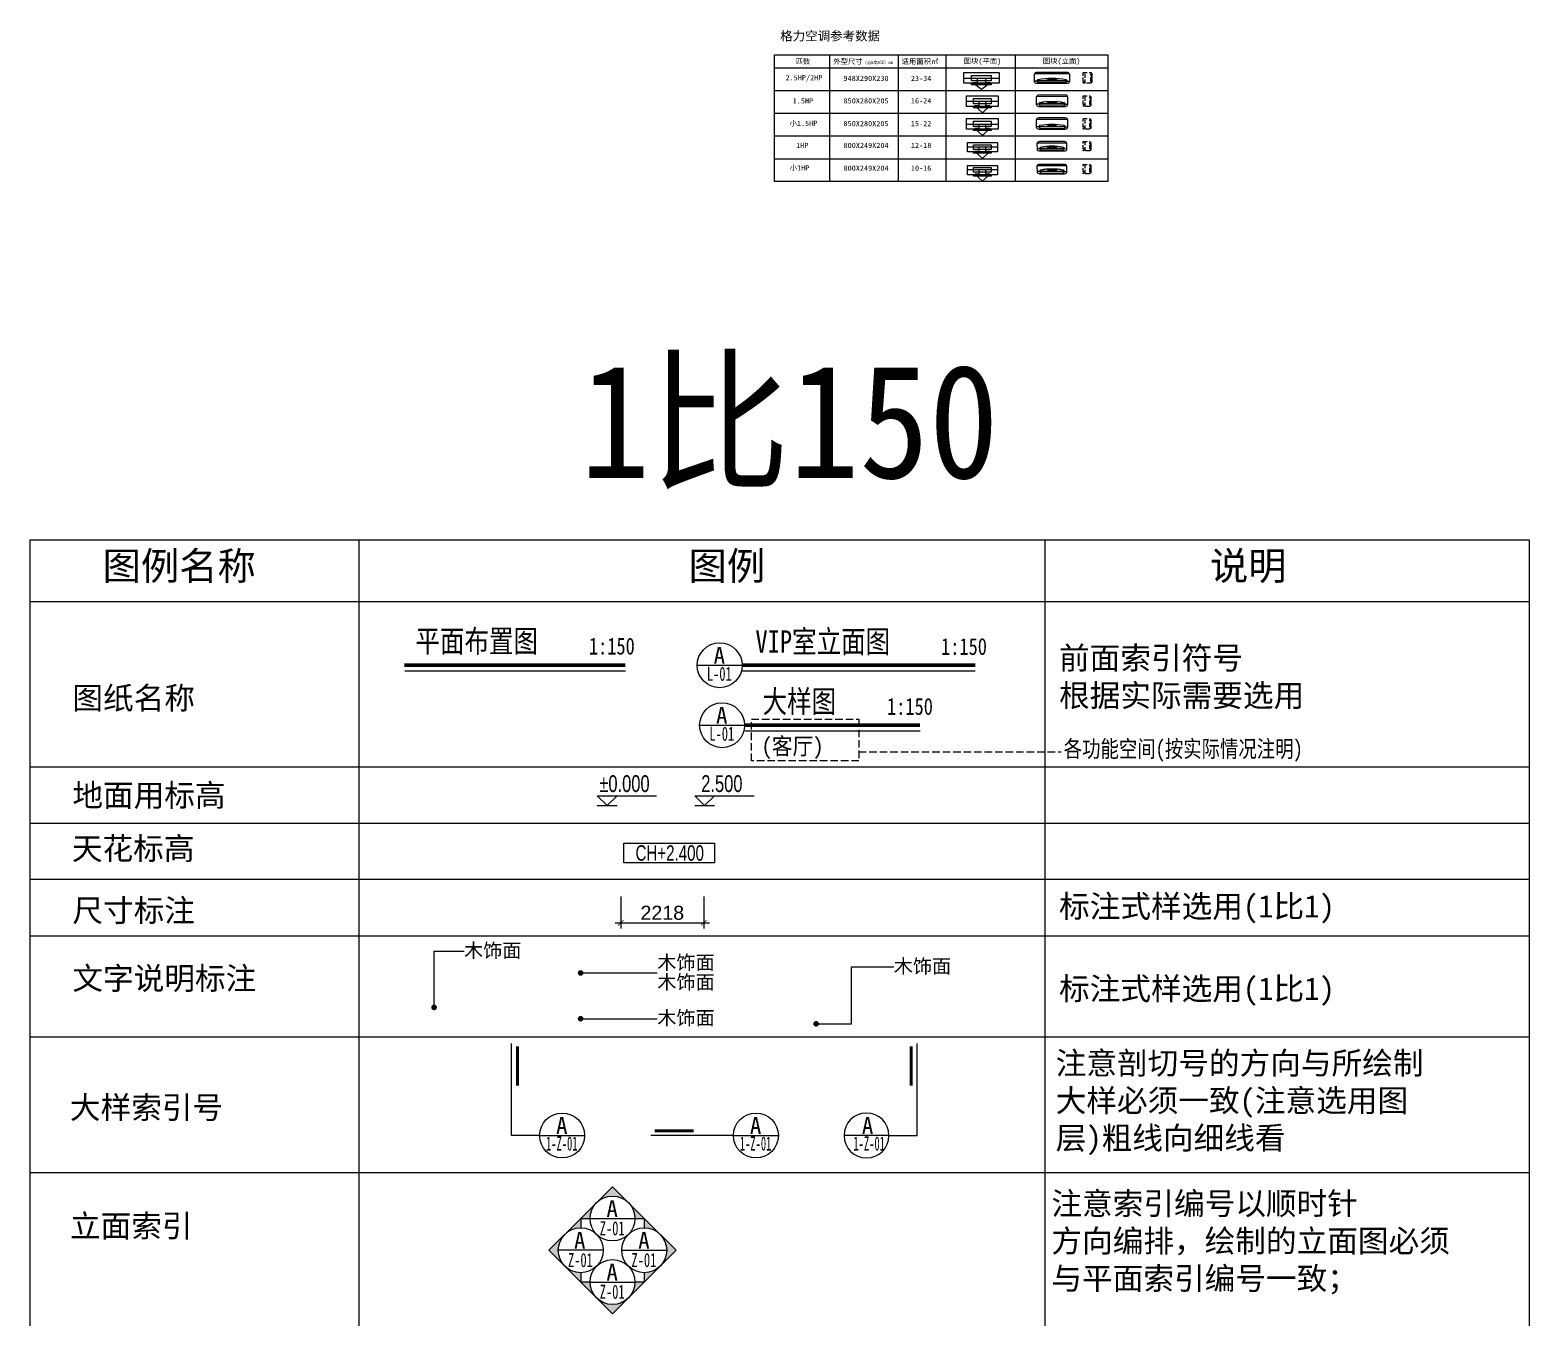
# Model space of a CAD drawing. Header units: millimetres. Extents: x -235126 to 312941, y -228449 to 114042.
# Drawn here: x -1365 to 38662, y 68515 to 102903 of the extents above; entities that cross this region are included whole.
import ezdxf
from ezdxf.enums import TextEntityAlignment as Align
from ezdxf.lldxf.tags import DXFTag

# ---------------------------------------------------------------- set-up
doc = ezdxf.new("R2010")
doc.units = ezdxf.units.MM
doc.header["$LTSCALE"] = 800
doc.linetypes.add('DASH', pattern=[0.35, 0.25, -0.1])
doc.linetypes.add('HIDDEN', pattern=[0.375, 0.25, -0.125])
doc.layers.get('DEFPOINTS').update_dxf_attribs({"color": 250})
for name, color, linetype in [('FC-TEXT-地坪标注', 7, 'Continuous'), ('RC-天花标高', 7, 'Continuous'), ('电位开关', 7, 'Continuous')]:
    doc.layers.add(name, color=color, linetype=linetype)
doc.styles.add('DRAWING_NAME', font='simhei.ttf', dxfattribs={"width": 0.8})
doc.styles.add('HZDX', font='isocp3.shx', dxfattribs={"width": 0.8, "bigfont": 'hzdx.shx'})
doc.styles.get("Standard").update_dxf_attribs({"font": 'arial.ttf'})
doc.styles.add('STYLE5', font='dutchi.ttf')
doc.styles.add('宋-ZY', font='')
doc.styles.add('宋体', font='')
doc.styles.add('繁线体', font='simhei.ttf')
doc.styles.add('黑体', font='simhei.ttf', dxfattribs={"width": 0.8})
doc.styles.get('宋-ZY').set_extended_font_data('SimSun')
doc.styles.get('宋体').set_extended_font_data('SimSun')
tags = doc.linetypes.add('HIDDEN2', pattern=[0.1875, 0.125, -0.0625]).pattern_tags.tags
tags[6:7] = [DXFTag(74, 4), DXFTag(75, 0), DXFTag(340, '0'), DXFTag(46, 1.0), DXFTag(50, 0.0), DXFTag(44, 0.0), DXFTag(45, 0.0)]
tags[4:5] = [DXFTag(74, 4), DXFTag(75, 0), DXFTag(340, '0'), DXFTag(46, 1.0), DXFTag(50, 0.0), DXFTag(44, 0.0), DXFTag(45, 0.0)]
doc.dimstyles.new('1比150', dxfattribs={"dimscale": 150, "dimtxt": 2.5, "dimasz": 1, "dimexe": 1, "dimexo": 1.5, "dimgap": 0.5, "dimtad": 1, "dimdec": 0, "dimzin": 0, "dimdsep": 46, "dimtxsty": 'Standard', "dimblk": 'ARCHTICK', "dimcen": 0.09, "dimdle": 1, "dimclrd": 8, "dimclre": 8, "dimclrt": 2, "dimadec": 0, "dimazin": 0, "dimtfac": 1, "dimtdec": 0, "dimtix": 1, "dimtmove": 2, "dimatfit": 3, "dimldrblk": 'DOT', "dimfxl": 1, "dimtolj": 1, "dimtzin": 0, "dimlwd": -1, "dimlwe": -1, "dimarcsym": 0})
pattern_1 = [(42.10599, (312589.42, 28446.74), (-75.319936, 66.81705), []), (42.10599, (312589.2, 28494.23), (-75.319936, 66.81705), [])]
pattern_2 = [(42.10599, (312589.42, 27830.62), (-75.319936, 66.81705), []), (42.10599, (312589.2, 27878.11), (-75.319936, 66.81705), [])]
pattern_3 = [(42.10599, (312589.42, 27248.05), (-75.319936, 66.81705), []), (42.10599, (312589.2, 27295.54), (-75.319936, 66.81705), [])]

# ---------------------------------------------------------------- blocks, each defined once
blk = doc.blocks.new('CH+-')
at = {"color": 2}
blk.add_lwpolyline([(16.13, -1.75), (0, -1.75), (0, 1.75), (16.13, 1.75)], close=True, dxfattribs=at)
at = {"color": 4, "ltscale": 2, "width": 0.7}
blk.add_attdef('CH+2.400', text='', height=3.5, dxfattribs=at).set_placement((8.17, 0.01), align=Align.MIDDLE_CENTER)
blk = doc.blocks.new('_ArchTick')
at = {"color": 0, "linetype": 'ByBlock', "const_width": 0.15}
blk.add_lwpolyline([(-0.5, -0.5), (0.5, 0.5)], dxfattribs=at)
blk = doc.blocks.new('_Dot')
at = {"color": 0, "linetype": 'ByBlock', "lineweight": -2}
blk.add_line((-0.5, 0), (-1, 0), dxfattribs=at)
at = {"color": 0, "linetype": 'ByBlock', "const_width": 0.5}
blk.add_lwpolyline([(-0.25, 0, 1), (0.25, 0, 1)], format="xyb", close=True, dxfattribs=at)
blk = doc.blocks.new('*D46')
at = {"color": 8, "transparency": 16777216}
for p, q in [((14410, 79754), (14410, 78897)), ((16629, 79754), (16629, 78897)), ((14260, 79047), (16779, 79047))]:
    blk.add_line(p, q, dxfattribs=at)
at = {"layer": 'DEFPOINTS', "color": 0, "transparency": 16777216}
for p in [(14410, 79979), (16629, 79979), (16629, 79047)]:
    blk.add_point(p, dxfattribs=at)
at = {"color": 8, "transparency": 16777216, "xscale": 150, "yscale": 150, "zscale": 150, "rotation": 180}
blk.add_blockref('_ArchTick', (14410, 79047), dxfattribs=at)
at = {"color": 8, "transparency": 16777216, "xscale": 150, "yscale": 150, "zscale": 150}
blk.add_blockref('_ArchTick', (16629, 79047), dxfattribs=at)
at = {"color": 2, "transparency": 16777216, "insert": (15519, 79314), "char_height": 375, "attachment_point": 5}
blk.add_mtext('\\A1;2218', dxfattribs=at)
blk = doc.blocks.new('A$C4FBA2034')
at = {"color": 4, "style": '黑体', "width": 0.8}
blk.add_attdef('平面布置图', text='', height=4, dxfattribs=at).set_placement((23.6, 1.17), align=Align.RIGHT)
blk.add_attdef('1:1', (32.66, 0.79), '', height=3, dxfattribs=at)
blk = doc.blocks.new('A$C64543D7B')
at = {"color": 2}
blk.add_line((0.06, 4), (8.06, 4), dxfattribs=at)
blk.add_circle((4.06, 4), 4, dxfattribs=at)
at = {"color": 6, "style": '黑体'}
blk.add_attdef('方向', text='', height=2.74, dxfattribs=at).set_placement((4, 5.77), align=Align.MIDDLE_CENTER)
at = {"color": 6, "style": 'HZDX', "width": 0.5}
blk.add_attdef('图号', text='', height=2.47, dxfattribs=at).set_placement((4, 2.26), align=Align.MIDDLE_CENTER)
blk = doc.blocks.new('SS111')
h = blk.add_hatch(color=2)
h.paths.add_polyline_path([(-2.83, 6.83), (-5.66, 4), (-4, 4, -0.198912)])
h.paths.add_polyline_path([(0, 9.66), (-2.83, 6.83, -0.414214), (2.83, 6.83)])
h.paths.add_polyline_path([(2.83, 6.83, -0.198912), (4, 4), (5.66, 4)])
at = {"color": 2}
blk.add_line((-4, 4), (4, 4), dxfattribs=at)
blk.add_lwpolyline([(4, 4), (5.66, 4), (0, 9.66), (-5.66, 4), (-4, 4)], dxfattribs=at)
blk.add_circle((0, 4), 4, dxfattribs=at)
at = {"color": 7, "style": '黑体'}
blk.add_attdef('方向', text='', height=3, dxfattribs=at).set_placement((-0.06, 5.77), align=Align.MIDDLE_CENTER)
at = {"color": 2, "style": 'HZDX', "width": 0.6}
blk.add_attdef('图号', text='', height=3, dxfattribs=at).set_placement((-0.06, 2.26), align=Align.MIDDLE_CENTER)
blk = doc.blocks.new('SS222')
h = blk.add_hatch(color=2)
h.paths.add_polyline_path([(6.83, 2.83), (4, 5.66), (4, 4, -0.198912)])
h.paths.add_polyline_path([(9.66, 0), (6.83, 2.83, -0.414214), (6.83, -2.83)])
h.paths.add_polyline_path([(6.83, -2.83, -0.198912), (4, -4), (4, -5.66)])
at = {"color": 2}
blk.add_line((0, 0), (8, 0), dxfattribs=at)
blk.add_lwpolyline([(4, -4), (4, -5.66), (9.66, 0), (4, 5.66), (4, 4)], dxfattribs=at)
blk.add_circle((4, 0), 4, dxfattribs=at)
at = {"color": 7, "style": '黑体'}
blk.add_attdef('方向', text='', height=3, dxfattribs=at).set_placement((3.94, 1.77), align=Align.MIDDLE_CENTER)
at = {"color": 2, "style": 'HZDX', "width": 0.6}
blk.add_attdef('图号', text='', height=3, dxfattribs=at).set_placement((3.94, -1.74), align=Align.MIDDLE_CENTER)
blk = doc.blocks.new('SS333')
h = blk.add_hatch(color=2)
h.paths.add_polyline_path([(2.89, -4.6), (5.72, -1.77), (4.06, -1.77, -0.198912)])
h.paths.add_polyline_path([(0.06, -7.42), (2.89, -4.6, -0.414214), (-2.77, -4.6)])
h.paths.add_polyline_path([(-2.77, -4.6, -0.198912), (-3.94, -1.77), (-5.6, -1.77)])
at = {"color": 2}
blk.add_line((-3.94, -1.77), (4.06, -1.77), dxfattribs=at)
blk.add_lwpolyline([(-3.94, -1.77), (-5.59, -1.77), (0.06, -7.42), (5.72, -1.77), (4.06, -1.77)], dxfattribs=at)
blk.add_circle((0.06, -1.77), 4, dxfattribs=at)
at = {"color": 7, "style": '黑体'}
blk.add_attdef('方向', text='', height=3, dxfattribs=at).set_placement((0, 0), align=Align.MIDDLE_CENTER)
at = {"color": 2, "style": 'HZDX', "width": 0.6}
blk.add_attdef('图号', text='', height=3, dxfattribs=at).set_placement((0, -3.51), align=Align.MIDDLE_CENTER)
blk = doc.blocks.new('SS444')
h = blk.add_hatch(color=2)
h.paths.add_polyline_path([(-6.83, 2.83), (-4, 5.66), (-4, 4, 0.198912)])
h.paths.add_polyline_path([(-9.66, 0), (-6.83, 2.83, 0.414214), (-6.83, -2.83)])
h.paths.add_polyline_path([(-6.83, -2.83, 0.198912), (-4, -4), (-4, -5.66)])
at = {"color": 2}
blk.add_line((0, 0), (-8, 0), dxfattribs=at)
blk.add_lwpolyline([(-4, -4), (-4, -5.66), (-9.66, 0), (-4, 5.66), (-4, 4)], dxfattribs=at)
blk.add_circle((-4, 0), 4, dxfattribs=at)
at = {"color": 7, "style": '黑体'}
blk.add_attdef('方向', text='', height=3, rotation=0, dxfattribs=at).set_placement((-3.16, 1.77), align=Align.MIDDLE_CENTER)
at = {"color": 2, "style": 'HZDX', "width": 0.6}
blk.add_attdef('图号', text='', height=3, rotation=0, dxfattribs=at).set_placement((-3.46, -1.74), align=Align.MIDDLE_CENTER)
blk = doc.blocks.new('A$C60323B29')
at = {"color": 2}
blk.add_line((0, 0), (3.52, 0), dxfattribs=at)
blk.add_lwpolyline([(3.52, 1.76), (1.76, 0), (0, 1.76), (10.56, 1.76)], dxfattribs=at)
at = {"color": 7, "ltscale": 2, "style": 'HZDX', "width": 0.8}
blk.add_attdef('%%P0.000', text='', height=2.64, dxfattribs=at).set_placement((4.84, 3.42), align=Align.MIDDLE_CENTER)
blk = doc.blocks.new('2hp')
at = {"linetype": 'HIDDEN2', "ltscale": 0.8}
h = blk.add_hatch(dxfattribs=at)
h.set_pattern_fill('STEEL', color=8, scale=721.5, angle=0.2647, style=0)
h.set_pattern_definition(pattern_1)
edge = h.paths.add_edge_path()
edge.add_ellipse((174613, 33089), major_axis=(116, 1), ratio=0.206426, start_angle=-58.7689, end_angle=58.7689)
edge.add_line((174673, 33110), (174673, 33069))
edge = h.paths.add_edge_path()
edge.add_ellipse((174613, 33089), major_axis=(-116, -1), ratio=0.206426, start_angle=-58.6343, end_angle=58.6343)
edge.add_line((174552, 33068), (174552, 33109))
h = blk.add_hatch(dxfattribs=at)
h.set_pattern_fill('STEEL', color=8, scale=721.5, angle=0.2647, style=0)
h.set_pattern_definition(pattern_1)
edge = h.paths.add_edge_path()
edge.add_ellipse((174613, 33089), major_axis=(-116, -1), ratio=0.206426, start_angle=58.6343, end_angle=121.2311)
edge.add_line((174673, 33069), (174673, 33110))
edge.add_ellipse((174613, 33089), major_axis=(-116, -1), ratio=0.206426, start_angle=238.7689, end_angle=301.3657)
edge.add_line((174552, 33109), (174552, 33068))
h.paths.add_polyline_path([(174636, 33085), (174636, 33097), (174661, 33098), (174661, 33085)], flags=16)
h.paths.add_polyline_path([(174610, 33085), (174595, 33085), (174595, 33097), (174610, 33097)], flags=16)
h.paths.add_polyline_path([(174578, 33085), (174563, 33085), (174563, 33097), (174578, 33097)], flags=16)
at = {"color": 8, "linetype": 'HIDDEN2', "ltscale": 0.8}
for p, q in [((174138, 33234), (174139, 33053)), ((175082, 33248), (174141, 33248)), ((175017, 33289), (174206, 33289)), ((175087, 33054), (175086, 33234)), ((174211, 33059), (174139, 33059)), ((174208, 32999), (175018, 32999)), ((175012, 33062), (174213, 33062)), ((175012, 33059), (174214, 33059)), ((174242, 33014), (174984, 33014)), ((174243, 33017), (174983, 33016)), ((174552, 33109), (174552, 33068)), ((174563, 33097), (174563, 33085)), ((174578, 33097), (174563, 33097)), ((174563, 33085), (174578, 33085)), ((174578, 33085), (174578, 33097)), ((174595, 33097), (174595, 33085)), ((174610, 33097), (174595, 33097)), ((174595, 33085), (174610, 33085)), ((174610, 33085), (174610, 33097)), ((174661, 33098), (174636, 33097)), ((174636, 33097), (174636, 33085)), ((174636, 33085), (174661, 33085)), ((174661, 33085), (174661, 33098)), ((174673, 33110), (174673, 33069)), ((175015, 33059), (175087, 33059))]:
    blk.add_line(p, q, dxfattribs=at)
for centre, major_axis, ratio, start_param, end_param in [((174205, 33228), (68.1, 0.3), 0.8954, 1.555159, 3.039719), ((175018, 33228), (68.1, 0.3), 0.8954, 0.101874, 1.586434), ((174207, 33060), (68.1, 0.3), 0.8954, 3.243466, 4.728027), ((174248, 33065), (37.4, 0.2), 0.8954, 1.953304, 3.307505), ((174248, 33065), (34.4, 0.2), 0.8954, 1.964576, 3.302258), ((174323, 33089), (117, 1), 0.8954, 3.427012, 3.940671), ((174323, 33089), (114, 1), 0.8954, 3.428647, 3.929795), ((174612, 29345), (1, 3780), 0.802788, -0.12528, 0.12528), ((174612, 29345), (1, 3778), 0.802281, -0.125174, 0.125162), ((174978, 33076), (13.3, 0.1), 0.438921, 3.141593, 9.424778), ((174910, 33085), (106, 0), 0.8954, -0.813409, -0.275968), ((174910, 33085), (109, 1), 0.8954, -0.824611, -0.273153), ((174973, 33062), (39, 0.2), 0.8954, -0.073046, 1.089585), ((174973, 33062), (42, 0.2), 0.8954, -0.08054, 1.102915), ((175019, 33060), (68.1, 0.3), 0.8954, 4.696751, 6.181311)]:
    blk.add_ellipse(centre, major_axis=major_axis, ratio=ratio, start_param=start_param, end_param=end_param, dxfattribs=at)
blk.add_ellipse((174613, 33089), major_axis=(-116, -1), ratio=0.206426, dxfattribs=at)
at = {"color": 8, "linetype": 'HIDDEN2', "ltscale": 0.8, "style": 'STYLE5', "width": 1.116819}
blk.add_text('变 频 金 超 人', height=13.7, rotation=0.2647, dxfattribs=at).set_placement((174243, 33073))
blk = doc.blocks.new('1.5hp')
at = {"linetype": 'HIDDEN2', "ltscale": 0.8}
h = blk.add_hatch(dxfattribs=at)
h.set_pattern_fill('STEEL', color=8, scale=721.5, angle=0.2647, style=0)
h.set_pattern_definition(pattern_2)
edge = h.paths.add_edge_path()
edge.add_ellipse((174613, 32473), major_axis=(116, 1), ratio=0.206426, start_angle=-58.7689, end_angle=58.7689)
edge.add_line((174673, 32494), (174673, 32453))
edge = h.paths.add_edge_path()
edge.add_ellipse((174613, 32473), major_axis=(-116, -1), ratio=0.206426, start_angle=-58.6343, end_angle=58.6343)
edge.add_line((174552, 32452), (174552, 32493))
h = blk.add_hatch(dxfattribs=at)
h.set_pattern_fill('STEEL', color=8, scale=721.5, angle=0.2647, style=0)
h.set_pattern_definition(pattern_2)
edge = h.paths.add_edge_path()
edge.add_ellipse((174613, 32473), major_axis=(-116, -1), ratio=0.206426, start_angle=58.6343, end_angle=121.2311)
edge.add_line((174673, 32453), (174673, 32494))
edge.add_ellipse((174613, 32473), major_axis=(-116, -1), ratio=0.206426, start_angle=238.7689, end_angle=301.3657)
edge.add_line((174552, 32493), (174552, 32452))
h.paths.add_polyline_path([(174636, 32469), (174636, 32481), (174661, 32481), (174661, 32469)], flags=16)
h.paths.add_polyline_path([(174610, 32469), (174595, 32469), (174595, 32481), (174610, 32481)], flags=16)
h.paths.add_polyline_path([(174578, 32469), (174563, 32469), (174563, 32481), (174578, 32481)], flags=16)
at = {"color": 8, "linetype": 'HIDDEN2', "ltscale": 0.8}
for p, q in [((174193, 32628), (174194, 32437)), ((174266, 32443), (174194, 32443)), ((175033, 32642), (174196, 32641)), ((174968, 32683), (174261, 32683)), ((174963, 32446), (174269, 32446)), ((174963, 32443), (174269, 32443)), ((174552, 32493), (174552, 32452)), ((174563, 32481), (174563, 32469)), ((174578, 32481), (174563, 32481)), ((174563, 32469), (174578, 32469)), ((174578, 32469), (174578, 32481)), ((174595, 32481), (174595, 32469)), ((174610, 32481), (174595, 32481)), ((174595, 32469), (174610, 32469)), ((174610, 32469), (174610, 32481)), ((174636, 32481), (174636, 32469)), ((174661, 32481), (174636, 32481)), ((174636, 32469), (174661, 32469)), ((174661, 32469), (174661, 32481)), ((174673, 32494), (174673, 32453)), ((174966, 32443), (175038, 32443)), ((175038, 32438), (175037, 32628)), ((174263, 32383), (174969, 32383)), ((174291, 32398), (174935, 32397)), ((174292, 32400), (174934, 32400))]:
    blk.add_line(p, q, dxfattribs=at)
for centre, major_axis, ratio, start_param, end_param in [((174261, 32622), (68.1, 0.3), 0.8954, 1.555159, 3.039719), ((174262, 32444), (68.1, 0.3), 0.8954, 3.243466, 4.728027), ((174301, 32452), (-36.8, 2.8), 0.857033, -0.979665, 0.374537), ((174301, 32452), (-33.8, 2.4), 0.852957, -0.957916, 0.379766), ((174379, 32464), (114, 12), 0.865357, 3.22868, 3.742339), ((174379, 32463), (111, 12), 0.863483, 3.225912, 3.72706), ((174611, 28729), (1, 3780), 0.699053, -0.12528, 0.12528), ((174611, 28729), (1, 3778), 0.698379, -0.125171, 0.125165), ((174929, 32460), (13.3, 0.1), 0.438921, 3.141593, 9.424778), ((174861, 32469), (106, 0), 0.8954, -0.813409, -0.275968), ((174861, 32469), (109, 1), 0.8954, -0.824611, -0.273153), ((174924, 32446), (39, 0.2), 0.8954, -0.073046, 1.089585), ((174924, 32446), (42, 0.2), 0.8954, -0.08054, 1.102915), ((174969, 32622), (68.1, 0.3), 0.8954, 0.101874, 1.586434), ((174970, 32444), (68.1, 0.3), 0.8954, 4.696751, 6.181311)]:
    blk.add_ellipse(centre, major_axis=major_axis, ratio=ratio, start_param=start_param, end_param=end_param, dxfattribs=at)
blk.add_ellipse((174613, 32473), major_axis=(-116, -1), ratio=0.206426, dxfattribs=at)
at = {"color": 8, "linetype": 'HIDDEN2', "ltscale": 0.8, "style": 'STYLE5', "width": 1.116819}
blk.add_text('变 频 金 超 人', height=13.7, rotation=0.2647, dxfattribs=at).set_placement((174292, 32456))
blk = doc.blocks.new('1hp')
at = {"linetype": 'HIDDEN2', "ltscale": 0.8}
h = blk.add_hatch(dxfattribs=at)
h.set_pattern_fill('STEEL', color=8, scale=721.5, angle=0.2647, style=0)
h.set_pattern_definition(pattern_3)
edge = h.paths.add_edge_path()
edge.add_ellipse((174613, 31890), major_axis=(116, 1), ratio=0.206426, start_angle=-58.7689, end_angle=58.7689)
edge.add_line((174673, 31911), (174673, 31870))
edge = h.paths.add_edge_path()
edge.add_ellipse((174613, 31890), major_axis=(-116, -1), ratio=0.206426, start_angle=-58.6343, end_angle=58.6343)
edge.add_line((174552, 31870), (174552, 31911))
h = blk.add_hatch(dxfattribs=at)
h.set_pattern_fill('STEEL', color=8, scale=721.5, angle=0.2647, style=0)
h.set_pattern_definition(pattern_3)
edge = h.paths.add_edge_path()
edge.add_ellipse((174613, 31890), major_axis=(-116, -1), ratio=0.206426, start_angle=58.6343, end_angle=121.2311)
edge.add_line((174673, 31870), (174673, 31911))
edge.add_ellipse((174613, 31890), major_axis=(-116, -1), ratio=0.206426, start_angle=238.7689, end_angle=301.3657)
edge.add_line((174552, 31911), (174552, 31870))
h.paths.add_polyline_path([(174636, 31886), (174636, 31899), (174661, 31899), (174661, 31886)], flags=16)
h.paths.add_polyline_path([(174610, 31886), (174595, 31886), (174595, 31899), (174610, 31899)], flags=16)
h.paths.add_polyline_path([(174578, 31886), (174563, 31886), (174563, 31898), (174578, 31899)], flags=16)
at = {"color": 8, "linetype": 'HIDDEN2', "ltscale": 0.8}
for p, q in [((174943, 32049), (174280, 32049)), ((174212, 31994), (174213, 31855)), ((174285, 31860), (174213, 31860)), ((175008, 32008), (174215, 32008)), ((174282, 31800), (174944, 31800)), ((174938, 31863), (174287, 31863)), ((174938, 31860), (174288, 31860)), ((174316, 31815), (174910, 31815)), ((174317, 31818), (174909, 31818)), ((174552, 31911), (174552, 31870)), ((174578, 31899), (174563, 31898)), ((174563, 31898), (174563, 31886)), ((174563, 31886), (174578, 31886)), ((174578, 31886), (174578, 31899)), ((174595, 31899), (174595, 31886)), ((174610, 31899), (174595, 31899)), ((174595, 31886), (174610, 31886)), ((174610, 31886), (174610, 31899)), ((174636, 31899), (174636, 31886)), ((174661, 31899), (174636, 31899)), ((174636, 31886), (174661, 31886)), ((174661, 31886), (174661, 31899)), ((174673, 31911), (174673, 31870)), ((174941, 31860), (175013, 31861)), ((175013, 31855), (175012, 31995))]:
    blk.add_line(p, q, dxfattribs=at)
for centre, major_axis, ratio, start_param, end_param in [((174279, 31988), (68.1, 0.3), 0.8954, 1.555159, 3.039719), ((174944, 31988), (68.1, 0.3), 0.8954, 0.101874, 1.586434), ((174281, 31861), (68.1, 0.3), 0.8954, 3.243466, 4.728027), ((174322, 31866), (37.4, 0.2), 0.8954, 1.953304, 3.307505), ((174322, 31866), (34.4, 0.2), 0.8954, 1.964576, 3.302258), ((174397, 31890), (117, 1), 0.8954, 3.427012, 3.940671), ((174397, 31890), (114, 1), 0.8954, 3.428647, 3.929795), ((174611, 28146), (1, 3780), 0.646127, -0.12528, 0.12528), ((174611, 28146), (1, 3778), 0.645367, -0.12517, 0.125166), ((174904, 31877), (13.3, 0.1), 0.438921, 3.141593, 9.424778), ((174836, 31886), (106, 0), 0.8954, -0.813409, -0.275968), ((174836, 31886), (109, 1), 0.8954, -0.824611, -0.273153), ((174899, 31863), (39, 0.2), 0.8954, -0.073046, 1.089585), ((174899, 31863), (42, 0.2), 0.8954, -0.08054, 1.102915), ((174945, 31861), (68.1, 0.3), 0.8954, 4.696751, 6.181311)]:
    blk.add_ellipse(centre, major_axis=major_axis, ratio=ratio, start_param=start_param, end_param=end_param, dxfattribs=at)
blk.add_ellipse((174613, 31890), major_axis=(-116, -1), ratio=0.206426, dxfattribs=at)
at = {"color": 8, "linetype": 'HIDDEN2', "ltscale": 0.8, "style": 'STYLE5', "width": 1.116819}
blk.add_text('变 频 金 超 人', height=13.7, rotation=0.2647, dxfattribs=at).set_placement((174317, 31874))
blk = doc.blocks.new('gt')
at = {"color": 8, "linetype": 'HIDDEN', "ltscale": 0.5}
for p, q in [((175445, 32435), (175445, 32653)), ((175460, 32435), (175445, 32435)), ((175455, 32663), (175610, 32663)), ((175470, 32411), (175470, 32426)), ((175495, 32383), (175495, 32663)), ((175627, 32443), (175627, 32618)), ((175650, 32625), (175650, 32613)), ((175650, 32480), (175650, 32613)), ((175650, 32613), (175652, 32613)), ((175650, 32480), (175650, 32425)), ((175652, 32480), (175650, 32480)), ((175650, 32480), (175650, 32480)), ((175653, 32612), (175653, 32481)), ((175445, 32392), (175445, 32401)), ((175445, 32401), (175460, 32401)), ((175605, 32383), (175455, 32383))]:
    blk.add_line(p, q, dxfattribs=at)
at = {"color": 8, "linetype": 'HIDDEN', "ltscale": 0.5, "extrusion": (0, 0, -1)}
for centre, major_axis, start_param, end_param in [((175455, 32653), (10, 0), 3.141593, 4.712389), ((175460, 32426), (-10, 0), 1.570796, 3.141593), ((175605, 32425), (45, 0), 0, 1.570796), ((175610, 32625), (-40, 0), 1.570796, 3.141593), ((175646, 32617), (-19.3, 0), 0.078002, 1.673184), ((175648, 32443), (20.6, 0), 1.482078, 3.142274), ((175652, 32612), (1, 0), -1.570796, 0), ((175652, 32481), (-1, 0), 3.141593, 4.712389), ((175455, 32392), (-10, 0), 4.712389, 6.283185), ((175460, 32411), (10, 0), 0, 1.570796)]:
    blk.add_ellipse(centre, major_axis=major_axis, ratio=0.9375, start_param=start_param, end_param=end_param, dxfattribs=at)
blk = doc.blocks.new('r')
at = {"color": 8, "linetype": 'HIDDEN', "ltscale": 0.5}
for p, q in [((175445, 33051), (175445, 33280)), ((175455, 33289), (175635, 33289)), ((175495, 32999), (175495, 33289)), ((175652, 33059), (175652, 33230)), ((175675, 33251), (175675, 33225)), ((175675, 33096), (175675, 33225)), ((175675, 33225), (175677, 33225)), ((175678, 33224), (175678, 33097)), ((175460, 33051), (175445, 33051)), ((175445, 33008), (175445, 33017)), ((175445, 33017), (175460, 33017)), ((175630, 32999), (175455, 32999)), ((175470, 33027), (175470, 33042)), ((175675, 33096), (175675, 33041)), ((175677, 33096), (175675, 33096)), ((175675, 33096), (175675, 33096))]:
    blk.add_line(p, q, dxfattribs=at)
at = {"color": 8, "linetype": 'HIDDEN', "ltscale": 0.5, "extrusion": (0, 0, -1)}
for centre, major_axis, ratio, start_param, end_param in [((175455, 33280), (10, 0), 0.9375, 3.141593, 4.712389), ((175635, 33251), (-40, 0), 0.9375, 1.570796, 3.141593), ((175674, 33239), (16.7, 20.2), 0.704408, 3.790069, 5.385251), ((175677, 33224), (1, 0), 0.9375, -1.570796, 0), ((175455, 33008), (-10, 0), 0.9375, 4.712389, 6.283185), ((175460, 33042), (-10, 0), 0.9375, 1.570796, 3.141593), ((175460, 33027), (10, 0), 0.9375, 0, 1.570796), ((175630, 33041), (45, 0), 0.9375, 0, 1.570796), ((175673, 33059), (20.6, 0), 0.9375, 1.482078, 3.142274), ((175677, 33097), (-1, 0), 0.9375, 3.141593, 4.712389)]:
    blk.add_ellipse(centre, major_axis=major_axis, ratio=ratio, start_param=start_param, end_param=end_param, dxfattribs=at)
blk = doc.blocks.new('trr')
at = {"color": 8, "linetype": 'HIDDEN', "ltscale": 0.5}
for p, q in [((175445, 31244), (175445, 31432)), ((175460, 31244), (175445, 31244)), ((175455, 31441), (175609, 31441)), ((175470, 31220), (175470, 31235)), ((175495, 31192), (175495, 31441)), ((175626, 31252), (175626, 31382)), ((175649, 31403), (175649, 31377)), ((175649, 31290), (175649, 31377)), ((175649, 31377), (175651, 31377)), ((175649, 31290), (175649, 31234)), ((175651, 31290), (175649, 31290)), ((175649, 31290), (175649, 31290)), ((175652, 31376), (175652, 31290)), ((175445, 31201), (175445, 31210)), ((175445, 31210), (175460, 31210)), ((175604, 31192), (175455, 31192))]:
    blk.add_line(p, q, dxfattribs=at)
at = {"color": 8, "linetype": 'HIDDEN', "ltscale": 0.5, "extrusion": (0, 0, -1)}
for centre, major_axis, ratio, start_param, end_param in [((175455, 31432), (10, 0), 0.9375, 3.141593, 4.712389), ((175460, 31235), (-10, 0), 0.9375, 1.570796, 3.141593), ((175604, 31234), (45, 0), 0.9375, 0, 1.570796), ((175609, 31403), (-40, 0), 0.9375, 1.570796, 3.141593), ((175648, 31391), (16.7, 20.2), 0.704408, 3.790069, 5.385251), ((175647, 31252), (20.6, 0), 0.9375, 1.482078, 3.142274), ((175651, 31376), (1, 0), 0.9375, -1.570796, 0), ((175651, 31290), (-1, 0), 0.9375, 3.141593, 4.712389), ((175455, 31201), (-10, 0), 0.9375, 4.712389, 6.283185), ((175460, 31220), (10, 0), 0.9375, 0, 1.570796)]:
    blk.add_ellipse(centre, major_axis=major_axis, ratio=ratio, start_param=start_param, end_param=end_param, dxfattribs=at)
blk = doc.blocks.new('rrr')
at = {"color": 8, "linetype": 'HIDDEN2', "ltscale": 0.8}
for p, q in [((177382, 33289), (178330, 33289)), ((177382, 32999), (177382, 33289)), ((178330, 33289), (178330, 32999)), ((178330, 33126), (177382, 33126)), ((178330, 32999), (177382, 32999)), ((177593, 33209), (178118, 33209)), ((177593, 33066), (177593, 33209)), ((178118, 33066), (177593, 33066)), ((177593, 32999), (178118, 32999)), ((177593, 32961), (177593, 32999)), ((178118, 32961), (177593, 32961)), ((177631, 33014), (177856, 32841)), ((177738, 33014), (177631, 33014)), ((177738, 33126), (177738, 33014)), ((177974, 33126), (177738, 33126)), ((177856, 32841), (178081, 33014)), ((177974, 33014), (177974, 33126)), ((178081, 33014), (177974, 33014)), ((178118, 33209), (178118, 33066)), ((178118, 32999), (178118, 32961))]:
    blk.add_line(p, q, dxfattribs=at)
blk = doc.blocks.new('tf')
at = {"color": 8, "linetype": 'HIDDEN2', "ltscale": 0.8}
for p, q in [((177456, 32663), (178306, 32663)), ((177456, 32383), (177456, 32663)), ((178306, 32510), (177456, 32510)), ((177643, 32592), (178118, 32592)), ((177643, 32450), (177643, 32592)), ((178118, 32450), (177643, 32450)), ((177788, 32510), (177788, 32398)), ((177974, 32510), (177788, 32510)), ((177974, 32398), (177974, 32510)), ((178118, 32592), (178118, 32450)), ((178306, 32663), (178306, 32383)), ((178306, 32383), (177456, 32383)), ((177643, 32383), (178118, 32383)), ((177643, 32345), (177643, 32383)), ((178118, 32345), (177643, 32345)), ((177681, 32398), (177881, 32210)), ((177788, 32398), (177681, 32398)), ((177881, 32210), (178081, 32398)), ((178081, 32398), (177974, 32398)), ((178118, 32383), (178118, 32345))]:
    blk.add_line(p, q, dxfattribs=at)
blk = doc.blocks.new('15')
at = {"color": 8, "linetype": 'HIDDEN2', "ltscale": 0.8}
for p, q in [((177481, 31415), (178281, 31415)), ((177481, 31166), (177481, 31415)), ((178281, 31294), (177481, 31294)), ((177643, 31355), (178118, 31355)), ((177643, 31234), (177643, 31355)), ((178118, 31234), (177643, 31234)), ((177788, 31294), (177788, 31181)), ((177974, 31294), (177788, 31294)), ((177974, 31181), (177974, 31294)), ((178118, 31355), (178118, 31234)), ((178281, 31415), (178281, 31166)), ((178281, 31166), (177481, 31166)), ((177643, 31166), (178118, 31166)), ((177643, 31129), (177643, 31166)), ((178118, 31129), (177643, 31129)), ((177681, 31181), (177881, 30994)), ((177788, 31181), (177681, 31181)), ((177881, 30994), (178081, 31181)), ((178081, 31181), (177974, 31181)), ((178118, 31166), (178118, 31129))]:
    blk.add_line(p, q, dxfattribs=at)

msp = doc.modelspace()

# ---------------------------------------------------------------- linework, layer by layer
for p, q in [((-1365.5, 89283.7), (-1365.5, 35428.4)), ((-1365.5, 89283.7), (38662.3, 89283.7)), ((7413.5, 89283.7), (7413.5, 35428.4)), ((25736.4, 89283.7), (25736.4, 35428.4)), ((38662.3, 89283.7), (38662.3, 35428.4)), ((-1365.5, 87633.7), (38662.3, 87633.7)), ((-1365.5, 83212.7), (38662.3, 83212.7)), ((-1365.5, 81712.7), (38662.3, 81712.7)), ((-1365.5, 80212.7), (38662.3, 80212.7)), ((-1365.5, 78703.2), (38662.3, 78703.2)), ((-1365.5, 76003.2), (38662.3, 76003.2)), ((-1365.5, 76003.2), (38662.3, 76003.2)), ((-1365.5, 72378.9), (38662.3, 72378.9))]:
    msp.add_line(p, q)
at = {"color": 7}
for p, q in [((8639.6, 85782.6), (14534.1, 85782.6)), ((17663.6, 85782.6), (23875.5, 85782.6)), ((17728.3, 84181), (22404.5, 84181))]:
    msp.add_line(p, q, dxfattribs=at)
at = {"color": 1, "linetype": 'DASH'}
msp.add_line((20766.7, 83616.6), (26169.9, 83616.6), dxfattribs=at)
at = {"color": 1, "const_width": 96}
for points in [[(8627.5, 85932.6), (14534.1, 85932.6)], [(17651.4, 85932.6), (23875.5, 85932.6)], [(17716.2, 84331), (22404.5, 84331)]]:
    msp.add_lwpolyline(points, dxfattribs=at)
at = {"color": 1, "linetype": 'DASH'}
msp.add_lwpolyline([(17899.1, 84488.1), (20766.7, 84488.1), (20766.7, 83371.4), (17899.1, 83371.4)], close=True, dxfattribs=at)
at = {"color": 2}
for points in [[(12244.4, 73365.7), (11495.5, 73365.7), (11495.5, 75819.4)], [(21571.3, 73365.7), (22320.1, 73365.7), (22320.1, 75819.4)], [(17419.8, 73365.7), (15215.1, 73365.7)]]:
    msp.add_lwpolyline(points, dxfattribs=at)
at = {"color": 2, "const_width": 81}
for points in [[(11650.8, 74700.2), (11650.8, 75745.7)], [(22164.9, 74700.2), (22164.9, 75745.7)], [(16357.5, 73493.7), (15312, 73493.7)]]:
    msp.add_lwpolyline(points, dxfattribs=at)
at = {"layer": '电位开关', "color": 2}
for p, q in [((19986.7, 102236.6), (19986.7, 98854)), ((21817.4, 102236.6), (21817.4, 98854)), ((23089.4, 102236.6), (23089.4, 98854)), ((24940.5, 102236.6), (24940.5, 98854)), ((18518.8, 101895.4), (27413.2, 101895.4)), ((18518.8, 101287.1), (27413.2, 101287.1)), ((18518.8, 100678.8), (27413.2, 100678.8)), ((18518.8, 100070.5), (27413.2, 100070.5)), ((18518.8, 99462.2), (27413.2, 99462.2))]:
    msp.add_line(p, q, dxfattribs=at)
msp.add_lwpolyline([(27413.2, 98854), (18518.8, 98854), (18518.8, 102236.6), (27413.2, 102236.6), (27413.2, 98854)], dxfattribs=at)

# ---------------------------------------------------------------- block references
for name, p in [('rrr', (-153815.5, 68479)), ('2hp', (-148688.3, 68479)), ('r', (-148688.3, 68479)), ('tf', (-153815.5, 68479)), ('1.5hp', (-148688.3, 68479)), ('gt', (-148688.3, 68479)), ('tf', (-153815.5, 67870.7)), ('1.5hp', (-148688.3, 67870.7)), ('gt', (-148688.3, 67870.7)), ('15', (-153815.5, 68479)), ('1hp', (-148688.3, 67870.7)), ('trr', (-148688.3, 68479)), ('15', (-153815.5, 67870.7)), ('1hp', (-148688.3, 67262.4)), ('trr', (-148688.3, 67870.7))]:
    msp.add_blockref(name, p)
at = {"color": 7}
ref = msp.add_blockref('A$C4FBA2034', (8660.1, 86098.2), dxfattribs=dict(at, xscale=150, yscale=150, zscale=150))
ref.add_attrib('1:1', '1:150', (13559.7, 86216.1), dxfattribs={"height": 450, "style": '黑体', "width": 0.8})
ref.add_attrib('平面布置图', '平面布置图', dxfattribs={"height": 600, "style": '黑体', "width": 0.8}).set_placement((12200.7, 86273.5), align=Align.RIGHT)
ref = msp.add_blockref('A$C4FBA2034', (18063.3, 86088.1), dxfattribs=dict(at, xscale=150, yscale=150, zscale=150))
ref.add_attrib('1:1', '1:150', (22962.9, 86206.1), dxfattribs={"height": 450, "style": '黑体', "width": 0.8})
ref.add_attrib('平面布置图', 'VIP室立面图', dxfattribs={"height": 600, "style": '黑体', "width": 0.8}).set_placement((21603.9, 86263.4), align=Align.RIGHT)
at = {"color": 1}
ref = msp.add_blockref('A$C64543D7B', (16442, 85328.6), dxfattribs=dict(at, xscale=150, yscale=150, zscale=150))
ref.add_attrib('方向', 'A', dxfattribs={"color": 7, "height": 450, "style": '黑体'}).set_placement((17042.3, 86193.8), align=Align.MIDDLE_CENTER)
ref.add_attrib('图号', 'L-01', dxfattribs={"color": 7, "height": 375, "style": '宋-ZY', "width": 0.65}).set_placement((17042.3, 85701.6), align=Align.MIDDLE_CENTER)
at = {"color": 7}
ref = msp.add_blockref('A$C4FBA2034', (16620.7, 84486.5), dxfattribs=dict(at, xscale=150, yscale=150, zscale=150))
ref.add_attrib('1:1', '1:150', (21520.3, 84604.5), dxfattribs={"height": 450, "style": '黑体', "width": 0.8})
ref.add_attrib('平面布置图', '大样图', dxfattribs={"height": 600, "style": '黑体', "width": 0.8}).set_placement((20161.3, 84661.8), align=Align.RIGHT)
at = {"color": 1}
ref = msp.add_blockref('A$C64543D7B', (16506.8, 83727), dxfattribs=dict(at, xscale=150, yscale=150, zscale=150))
ref.add_attrib('方向', 'A', dxfattribs={"color": 7, "height": 450, "style": '黑体'}).set_placement((17107, 84592.2), align=Align.MIDDLE_CENTER)
ref.add_attrib('图号', 'L-01', dxfattribs={"color": 7, "height": 375, "style": '宋-ZY', "width": 0.65}).set_placement((17107, 84100), align=Align.MIDDLE_CENTER)
ref = msp.add_blockref('A$C64543D7B', (12234.9, 72765.7), dxfattribs=dict(at, xscale=150, yscale=150, zscale=150))
ref.add_attrib('方向', 'A', dxfattribs={"color": 7, "height": 450, "style": '黑体'}).set_placement((12835.2, 73630.9), align=Align.MIDDLE_CENTER)
ref.add_attrib('图号', '1-Z-01', dxfattribs={"color": 7, "height": 375, "style": '宋-ZY', "width": 0.55}).set_placement((12835.2, 73151.2), align=Align.MIDDLE_CENTER)
ref = msp.add_blockref('A$C64543D7B', (17410.4, 72765.7), dxfattribs=dict(at, xscale=150, yscale=150, zscale=150))
ref.add_attrib('方向', 'A', dxfattribs={"color": 7, "height": 450, "style": '黑体'}).set_placement((18010.7, 73630.9), align=Align.MIDDLE_CENTER)
ref.add_attrib('图号', '1-Z-01', dxfattribs={"color": 7, "height": 375, "style": '宋-ZY', "width": 0.55}).set_placement((18010.7, 73151.2), align=Align.MIDDLE_CENTER)
ref = msp.add_blockref('A$C64543D7B', (21580.7, 72765.7), dxfattribs=dict(at, xscale=-150, yscale=149.9999999999998, zscale=150))
ref.add_attrib('方向', 'A', dxfattribs={"color": 7, "height": 450, "style": '黑体'}).set_placement((21000.8, 73630.9), align=Align.MIDDLE_CENTER)
ref.add_attrib('图号', '1-Z-01', dxfattribs={"color": 7, "height": 375, "style": '宋-ZY', "width": 0.55}).set_placement((21043.5, 73151.2), align=Align.MIDDLE_CENTER)
ref = msp.add_blockref('SS111', (14189.3, 70546.8), dxfattribs=dict(xscale=150, yscale=150, zscale=150))
ref.add_attrib('方向', 'A', dxfattribs={"color": 7, "height": 450, "style": '黑体'}).set_placement((14180.2, 71412.1), align=Align.MIDDLE_CENTER)
ref.add_attrib('图号', 'Z-01', dxfattribs={"color": 7, "height": 375, "style": '宋-ZY', "width": 0.65}).set_placement((14180.2, 70886.2), align=Align.MIDDLE_CENTER)
ref = msp.add_blockref('SS444', (13941.1, 70298.6), dxfattribs=dict(xscale=150, yscale=150, zscale=150))
ref.add_attrib('方向', 'A', dxfattribs={"color": 7, "height": 450, "rotation": 0, "style": '黑体'}).set_placement((13314.8, 70563.8), align=Align.MIDDLE_CENTER)
ref.add_attrib('图号', 'Z-01', dxfattribs={"color": 7, "height": 375, "rotation": 0, "style": '宋-ZY', "width": 0.65}).set_placement((13332.7, 70037.9), align=Align.MIDDLE_CENTER)
ref = msp.add_blockref('SS222', (14437.6, 70298.6), dxfattribs=dict(xscale=150, yscale=150, zscale=150))
ref.add_attrib('方向', 'A', dxfattribs={"color": 7, "height": 450, "style": '黑体'}).set_placement((15028.4, 70563.8), align=Align.MIDDLE_CENTER)
ref.add_attrib('图号', 'Z-01', dxfattribs={"color": 7, "height": 375, "style": '宋-ZY', "width": 0.65}).set_placement((15028.4, 70037.9), align=Align.MIDDLE_CENTER)
ref = msp.add_blockref('SS333', (14180.2, 69715.6), dxfattribs=dict(xscale=150, yscale=150, zscale=150))
ref.add_attrib('方向', 'A', dxfattribs={"color": 7, "height": 450, "style": '黑体'}).set_placement((14180.2, 69715.6), align=Align.MIDDLE_CENTER)
ref.add_attrib('图号', 'Z-01', dxfattribs={"color": 7, "height": 375, "style": '宋-ZY', "width": 0.65}).set_placement((14180.2, 69189.7), align=Align.MIDDLE_CENTER)
at = {"layer": 'FC-TEXT-地坪标注'}
ref = msp.add_blockref('A$C60323B29', (13783.5, 82179.3), dxfattribs=dict(at, xscale=150, yscale=150, zscale=150))
ref.add_attrib('%%P0.000', '%%P0.000', dxfattribs={"layer": '0', "color": 7, "ltscale": 2, "height": 450, "width": 0.7}).set_placement((14509.1, 82767.2), align=Align.MIDDLE_CENTER)
ref = msp.add_blockref('A$C60323B29', (16384.3, 82179.3), dxfattribs=dict(at, xscale=150, yscale=150, zscale=150))
ref.add_attrib('%%P0.000', '2.500', dxfattribs={"layer": '0', "color": 7, "ltscale": 2, "height": 450, "width": 0.7}).set_placement((17109.8, 82767.2), align=Align.MIDDLE_CENTER)
at = {"layer": 'RC-天花标高'}
ref = msp.add_blockref('CH+-', (14491.1, 80912.2), dxfattribs=dict(at, xscale=150, yscale=150, zscale=150))
ref.add_attrib('CH+2.400', 'CH+2.400', dxfattribs={"layer": '0', "color": 7, "ltscale": 2, "height": 412.5, "width": 0.7}).set_placement((15717.1, 80913.1), align=Align.MIDDLE_CENTER)

# ---------------------------------------------------------------- texts
at = {"color": 7, "style": 'DRAWING_NAME', "width": 0.9}
msp.add_text('(客厅)', height=450, dxfattribs=at).set_placement((18168.4, 83543.4))
at = {"attachment_point": 4}
for s, insert, char_height, style in [('{\\fSimHei|b0|i0|c134|p2;格力空调参考数据}', (18667.9, 102729.4), 244.186, '宋体'), ('匹数', (19076.4, 102054.9), 139.84, '宋-ZY'), ('外型尺寸{\\H0.5721x;（宽X高X深）mm}', (20086.3, 102054.9), 139.841, '宋-ZY'), ('适用面积㎡', (21910.2, 102054.9), 139.84, '宋-ZY'), ('图块(平面)', (23568.8, 102054.9), 139.84, '宋-ZY'), ('图块(立面)', (25681.3, 102054.9), 139.84, '宋-ZY'), ('2.5HP/2HP', (18808.1, 101609.7), 139.84, '宋-ZY'), ('948X290X230', (20357.6, 101609.7), 139.841, '宋-ZY'), ('23-34', (22156.7, 101609.7), 139.84, '宋-ZY'), ('1.5HP', (19000.4, 101009.3), 139.84, '宋-ZY'), ('850X280X205', (20357.6, 101009.3), 139.841, '宋-ZY'), ('16-24', (22156.7, 101009.3), 139.84, '宋-ZY'), ('小1.5HP', (18916, 100401.1), 139.84, '宋-ZY'), ('850X280X205', (20357.6, 100401.1), 139.841, '宋-ZY'), ('15-22', (22156.7, 100401.1), 139.84, '宋-ZY'), ('1HP', (19092, 99818.5), 139.84, '宋-ZY'), ('800X249X204', (20357.6, 99818.5), 139.841, '宋-ZY'), ('12-18', (22156.7, 99818.5), 139.84, '宋-ZY'), ('小1HP', (18920.8, 99210.2), 139.84, '宋-ZY'), ('800X249X204', (20357.6, 99210.2), 139.841, '宋-ZY'), ('10-16', (22156.7, 99210.2), 139.84, '宋-ZY'), ('图例名称', (573.8, 88541), 750, '繁线体'), ('图例', (16220.2, 88541), 750, '繁线体'), ('说明', (30141.9, 88541), 750, '繁线体'), ('前面索引符号\\P根据实际需要选用', (26113, 85587.9), 600, '繁线体'), ('图纸名称', (-233.2, 85019.4), 600, '繁线体'), ('地面用标高', (-233.2, 82422), 600, '繁线体'), ('天花标高', (-246.4, 81001.8), 600, '繁线体'), ('尺寸标注', (-233.2, 79344.2), 600, '繁线体'), ('标注式样选用(1比1)', (26113, 79410), 600, '繁线体'), ('木饰面', (10223.9, 78288.7), 375, '宋-ZY'), ('木饰面', (21698.7, 77868.4), 375, '宋-ZY'), ('文字说明标注', (-233.2, 77529.3), 600, '繁线体'), ('标注式样选用(1比1)', (26113, 77209.2), 600, '繁线体'), ('{\\H1x;木饰面}', (15384.1, 76485.8), 375, '宋-ZY'), ('注意剖切号的方向与所绘制\\P大样必须一致(注意选用图\\P层)粗线向细线看', (26023.6, 74219.8), 600, '繁线体'), ('大样索引号', (-299.5, 74083), 600, '繁线体'), ('注意索引编号以顺时针\\P方向编排，绘制的立面图必须\\P与平面索引编号一致；', (25909.1, 70482.5), 600, '繁线体'), ('立面索引', (-299.5, 70918.2), 600, '繁线体')]:
    msp.add_mtext(s, dxfattribs=dict(at, insert=insert, char_height=char_height, style=style))
at = {"color": 7, "insert": (26237.3, 83637.6), "char_height": 450, "attachment_point": 4, "style": 'DRAWING_NAME'}
msp.add_mtext('各功能空间(按实际情况注明)', dxfattribs=at)
at = {"insert": (15384.1, 77707.9), "char_height": 375, "attachment_point": 4, "line_spacing_factor": 0.84, "style": '宋-ZY'}
msp.add_mtext('木饰面\\P木饰面', dxfattribs=at)
at = {"layer": 'DEFPOINTS', "color": 40, "style": 'DRAWING_NAME', "width": 0.9}
msp.add_text('1比150', height=3037.5, dxfattribs=at).set_placement((13331.8, 90928.8))

# ---------------------------------------------------------------- dimensions: what is measured, and where the dimension line sits
dim = msp.add_aligned_dim(p1=(14410.3, 79978.5), p2=(16628.7, 79978.5), distance=-931.4, dimstyle='1比150')
dim.commit()
dim.dimension.update_dxf_attribs({"geometry": '*D46', "text_midpoint": (15519.5, 79313.6)})

# ---------------------------------------------------------------- leaders
at = {"color": 4, "ltscale": 2}
msp.add_leader([(9424.5, 76787.8), (9424.5, 78288.7), (10223.9, 78288.7)], dimstyle='1比150', dxfattribs=at)
for points in [[(13337.6, 77707.9), (15384.1, 77707.9)], [(19626, 76349.1), (20568.4, 76349.1), (20568.4, 77868.4), (21698.4, 77868.4)], [(13337.6, 76485.8), (15384.1, 76485.8)]]:
    msp.add_leader(points, dimstyle='1比150')

doc.saveas('drawing.dxf')
